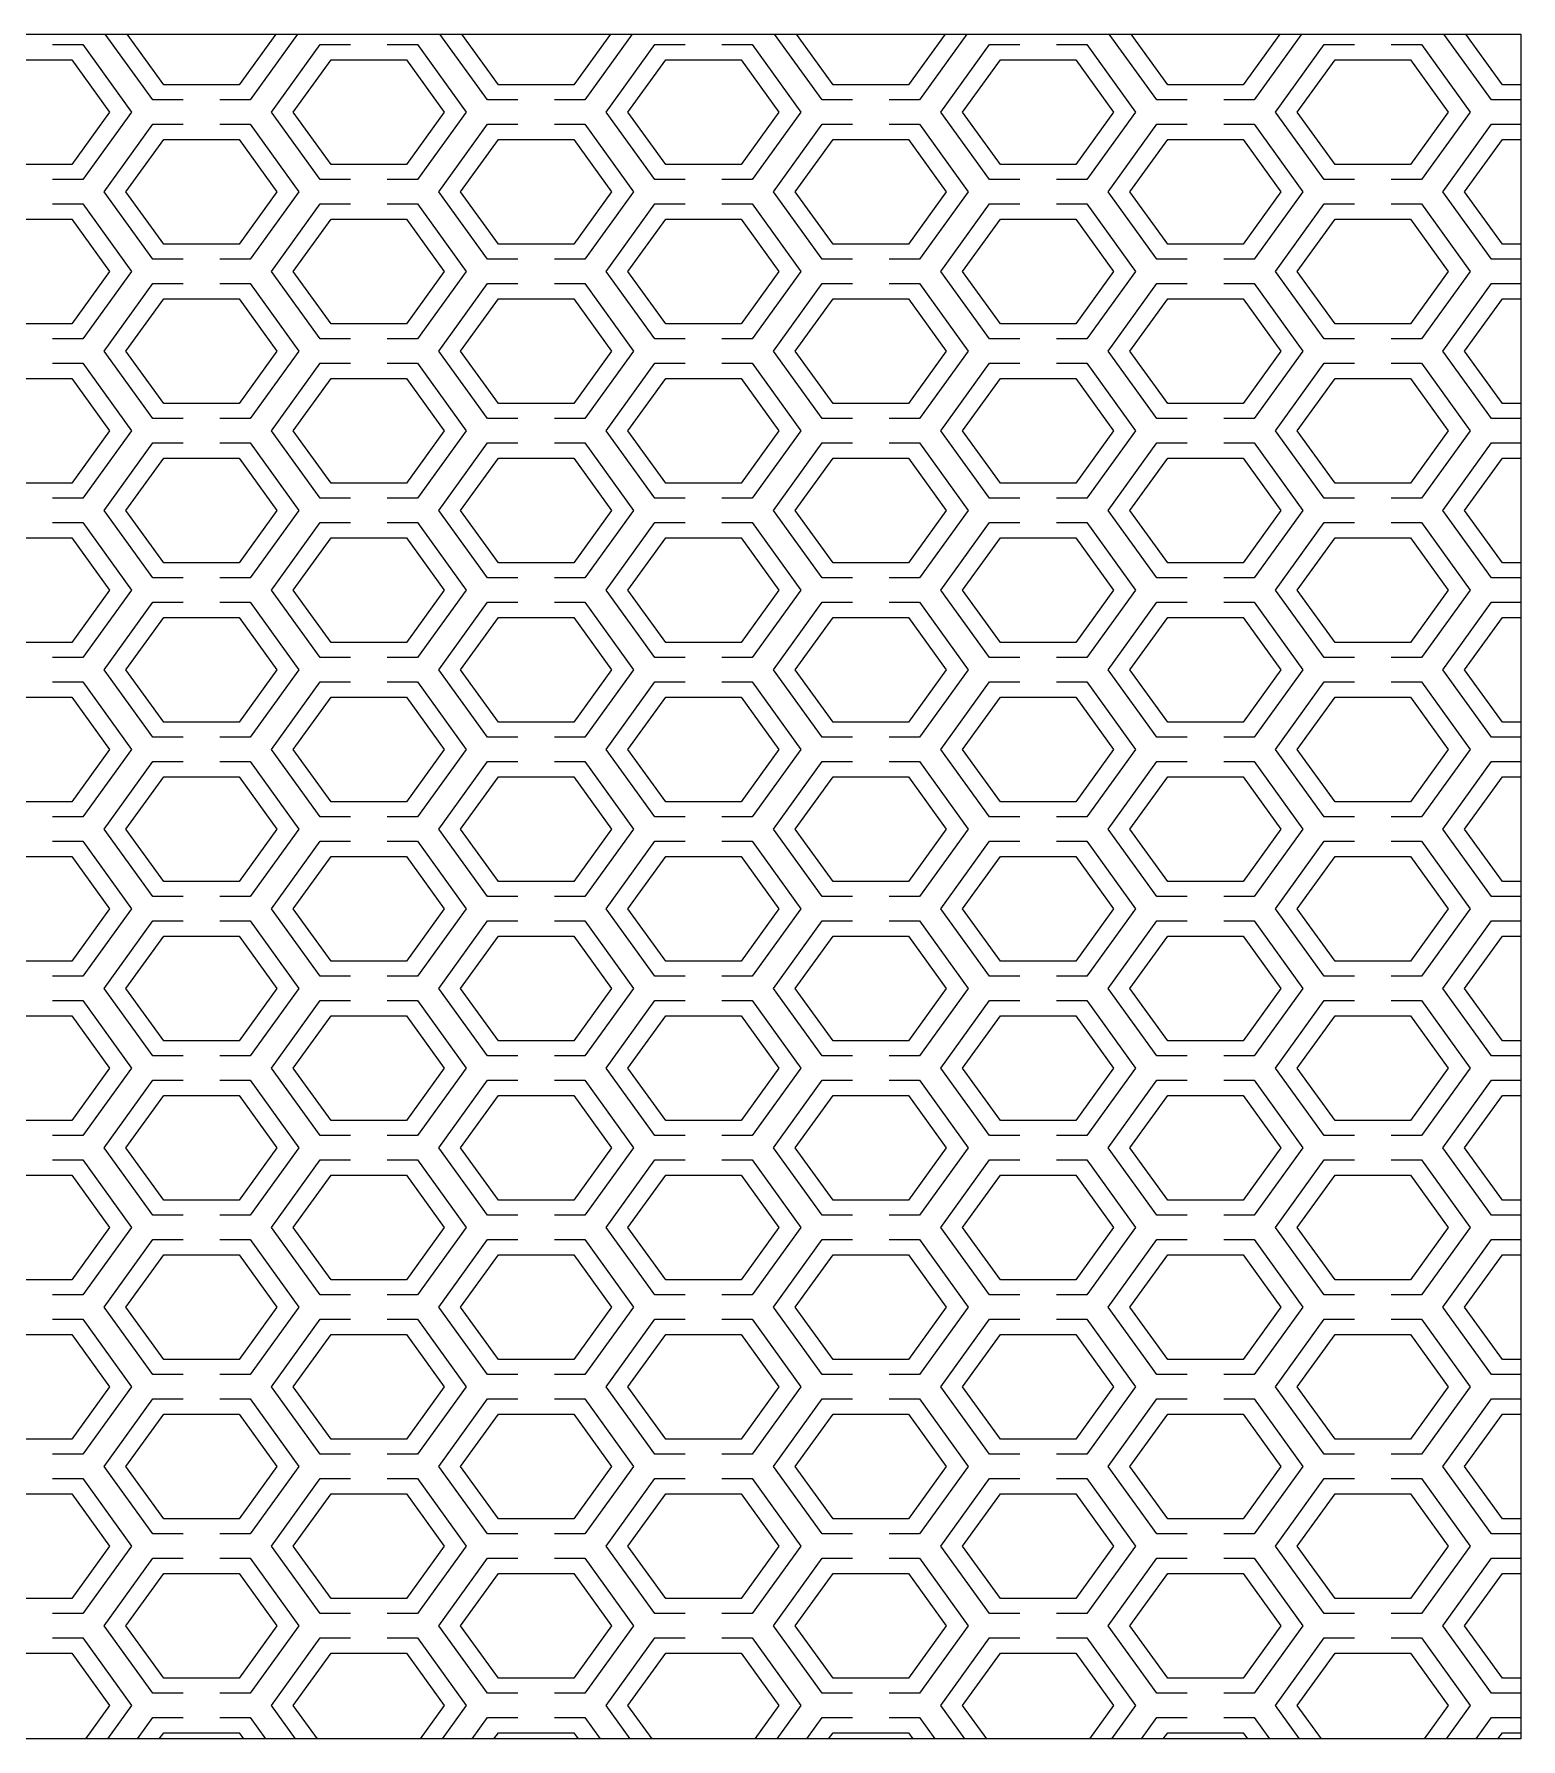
# Model space of a CAD drawing. Header units: millimetres. Extents: x 0 to 120, y 0 to 70.
# Drawn here: x 59 to 120, y 0 to 70 of the extents above; entities that cross this region are included whole.
import ezdxf

# ---------------------------------------------------------------- set-up
doc = ezdxf.new("R2010")
doc.units = ezdxf.units.MM
doc.layers.add('CUT', color=1, linetype='CONTINUOUS')

msp = doc.modelspace()

# ---------------------------------------------------------------- linework, layer by layer
at = {"layer": 'CUT'}
for p, q in [((62.06, 1.3744), (61.0681, 0)), ((75.8, 1.3744), (74.8081, 0)), ((89.54, 1.3744), (88.5481, 0)), ((103.28, 1.3744), (102.2881, 0)), ((117.02, 1.3744), (116.0281, 0))]:
    msp.add_line(p, q, dxfattribs=at)
for points in [[(0, 70), (120, 70), (120, 0), (0, 0), (0, 70)], [(65.08, 67.3), (63.83, 67.3), (61.8814, 70)], [(68.8786, 70), (67.38, 67.9235), (64.28, 67.9235), (62.7814, 70)], [(69.7786, 70), (67.83, 67.3), (66.58, 67.3)], [(78.82, 67.3), (77.57, 67.3), (75.6214, 70)], [(82.6186, 70), (81.12, 67.9235), (78.02, 67.9235), (76.5214, 70)], [(83.5186, 70), (81.57, 67.3), (80.32, 67.3)], [(92.56, 67.3), (91.31, 67.3), (89.3614, 70)], [(96.3586, 70), (94.86, 67.9235), (91.76, 67.9235), (90.2614, 70)], [(97.2586, 70), (95.31, 67.3), (94.06, 67.3)], [(106.3, 67.3), (105.05, 67.3), (103.1014, 70)], [(110.0986, 70), (108.6, 67.9235), (105.5, 67.9235), (104.0014, 70)], [(110.9986, 70), (109.05, 67.3), (107.8, 67.3)], [(120, 67.3), (118.79, 67.3), (116.8414, 70)], [(120, 67.9235), (119.24, 67.9235), (117.7414, 70)], [(59.71, 69.5713), (60.96, 69.5713), (62.96, 66.8), (60.96, 64.0287), (59.71, 64.0287)], [(71.95, 64.0287), (70.7, 64.0287), (68.7, 66.8), (70.7, 69.5713), (71.95, 69.5713)], [(73.45, 69.5713), (74.7, 69.5713), (76.7, 66.8), (74.7, 64.0287), (73.45, 64.0287)], [(85.69, 64.0287), (84.44, 64.0287), (82.44, 66.8), (84.44, 69.5713), (85.69, 69.5713)], [(87.19, 69.5713), (88.44, 69.5713), (90.44, 66.8), (88.44, 64.0287), (87.19, 64.0287)], [(99.43, 64.0287), (98.18, 64.0287), (96.18, 66.8), (98.18, 69.5713), (99.43, 69.5713)], [(100.93, 69.5713), (102.18, 69.5713), (104.18, 66.8), (102.18, 64.0287), (100.93, 64.0287)], [(113.17, 64.0287), (111.92, 64.0287), (109.92, 66.8), (111.92, 69.5713), (113.17, 69.5713)], [(114.67, 69.5713), (115.92, 69.5713), (117.92, 66.8), (115.92, 64.0287), (114.67, 64.0287)], [(62.06, 66.8), (60.51, 64.6523), (57.41, 64.6523), (55.86, 66.8), (57.41, 68.9477), (60.51, 68.9477), (62.06, 66.8)], [(75.8, 66.8), (74.25, 64.6523), (71.15, 64.6523), (69.6, 66.8), (71.15, 68.9477), (74.25, 68.9477), (75.8, 66.8)], [(89.54, 66.8), (87.99, 64.6523), (84.89, 64.6523), (83.34, 66.8), (84.89, 68.9477), (87.99, 68.9477), (89.54, 66.8)], [(103.28, 66.8), (101.73, 64.6523), (98.63, 64.6523), (97.08, 66.8), (98.63, 68.9477), (101.73, 68.9477), (103.28, 66.8)], [(117.02, 66.8), (115.47, 64.6523), (112.37, 64.6523), (110.82, 66.8), (112.37, 68.9477), (115.47, 68.9477), (117.02, 66.8)], [(65.08, 60.7574), (63.83, 60.7574), (61.83, 63.5287), (63.83, 66.3), (65.08, 66.3)], [(66.58, 66.3), (67.83, 66.3), (69.83, 63.5287), (67.83, 60.7574), (66.58, 60.7574)], [(78.82, 60.7574), (77.57, 60.7574), (75.57, 63.5287), (77.57, 66.3), (78.82, 66.3)], [(80.32, 66.3), (81.57, 66.3), (83.57, 63.5287), (81.57, 60.7574), (80.32, 60.7574)], [(92.56, 60.7574), (91.31, 60.7574), (89.31, 63.5287), (91.31, 66.3), (92.56, 66.3)], [(94.06, 66.3), (95.31, 66.3), (97.31, 63.5287), (95.31, 60.7574), (94.06, 60.7574)], [(106.3, 60.7574), (105.05, 60.7574), (103.05, 63.5287), (105.05, 66.3), (106.3, 66.3)], [(107.8, 66.3), (109.05, 66.3), (111.05, 63.5287), (109.05, 60.7574), (107.8, 60.7574)], [(120, 60.7574), (118.79, 60.7574), (116.79, 63.5287), (118.79, 66.3), (120, 66.3)], [(68.93, 63.5287), (67.38, 61.381), (64.28, 61.381), (62.73, 63.5287), (64.28, 65.6765), (67.38, 65.6765), (68.93, 63.5287)], [(82.67, 63.5287), (81.12, 61.381), (78.02, 61.381), (76.47, 63.5287), (78.02, 65.6765), (81.12, 65.6765), (82.67, 63.5287)], [(96.41, 63.5287), (94.86, 61.381), (91.76, 61.381), (90.21, 63.5287), (91.76, 65.6765), (94.86, 65.6765), (96.41, 63.5287)], [(110.15, 63.5287), (108.6, 61.381), (105.5, 61.381), (103.95, 63.5287), (105.5, 65.6765), (108.6, 65.6765), (110.15, 63.5287)], [(120, 61.381), (119.24, 61.381), (117.69, 63.5287), (119.24, 65.6765), (120, 65.6765)], [(59.71, 63.0287), (60.96, 63.0287), (62.96, 60.2574), (60.96, 57.4862), (59.71, 57.4862)], [(71.95, 57.4862), (70.7, 57.4862), (68.7, 60.2574), (70.7, 63.0287), (71.95, 63.0287)], [(73.45, 63.0287), (74.7, 63.0287), (76.7, 60.2574), (74.7, 57.4862), (73.45, 57.4862)], [(85.69, 57.4862), (84.44, 57.4862), (82.44, 60.2574), (84.44, 63.0287), (85.69, 63.0287)], [(87.19, 63.0287), (88.44, 63.0287), (90.44, 60.2574), (88.44, 57.4862), (87.19, 57.4862)], [(99.43, 57.4862), (98.18, 57.4862), (96.18, 60.2574), (98.18, 63.0287), (99.43, 63.0287)], [(100.93, 63.0287), (102.18, 63.0287), (104.18, 60.2574), (102.18, 57.4862), (100.93, 57.4862)], [(113.17, 57.4862), (111.92, 57.4862), (109.92, 60.2574), (111.92, 63.0287), (113.17, 63.0287)], [(114.67, 63.0287), (115.92, 63.0287), (117.92, 60.2574), (115.92, 57.4862), (114.67, 57.4862)], [(62.06, 60.2574), (60.51, 58.1097), (57.41, 58.1097), (55.86, 60.2574), (57.41, 62.4052), (60.51, 62.4052), (62.06, 60.2574)], [(75.8, 60.2574), (74.25, 58.1097), (71.15, 58.1097), (69.6, 60.2574), (71.15, 62.4052), (74.25, 62.4052), (75.8, 60.2574)], [(89.54, 60.2574), (87.99, 58.1097), (84.89, 58.1097), (83.34, 60.2574), (84.89, 62.4052), (87.99, 62.4052), (89.54, 60.2574)], [(103.28, 60.2574), (101.73, 58.1097), (98.63, 58.1097), (97.08, 60.2574), (98.63, 62.4052), (101.73, 62.4052), (103.28, 60.2574)], [(117.02, 60.2574), (115.47, 58.1097), (112.37, 58.1097), (110.82, 60.2574), (112.37, 62.4052), (115.47, 62.4052), (117.02, 60.2574)], [(65.08, 54.2149), (63.83, 54.2149), (61.83, 56.9862), (63.83, 59.7574), (65.08, 59.7574)], [(66.58, 59.7574), (67.83, 59.7574), (69.83, 56.9862), (67.83, 54.2149), (66.58, 54.2149)], [(78.82, 54.2149), (77.57, 54.2149), (75.57, 56.9862), (77.57, 59.7574), (78.82, 59.7574)], [(80.32, 59.7574), (81.57, 59.7574), (83.57, 56.9862), (81.57, 54.2149), (80.32, 54.2149)], [(92.56, 54.2149), (91.31, 54.2149), (89.31, 56.9862), (91.31, 59.7574), (92.56, 59.7574)], [(94.06, 59.7574), (95.31, 59.7574), (97.31, 56.9862), (95.31, 54.2149), (94.06, 54.2149)], [(106.3, 54.2149), (105.05, 54.2149), (103.05, 56.9862), (105.05, 59.7574), (106.3, 59.7574)], [(107.8, 59.7574), (109.05, 59.7574), (111.05, 56.9862), (109.05, 54.2149), (107.8, 54.2149)], [(120, 54.2149), (118.79, 54.2149), (116.79, 56.9862), (118.79, 59.7574), (120, 59.7574)], [(68.93, 56.9862), (67.38, 54.8384), (64.28, 54.8384), (62.73, 56.9862), (64.28, 59.1339), (67.38, 59.1339), (68.93, 56.9862)], [(82.67, 56.9862), (81.12, 54.8384), (78.02, 54.8384), (76.47, 56.9862), (78.02, 59.1339), (81.12, 59.1339), (82.67, 56.9862)], [(96.41, 56.9862), (94.86, 54.8384), (91.76, 54.8384), (90.21, 56.9862), (91.76, 59.1339), (94.86, 59.1339), (96.41, 56.9862)], [(110.15, 56.9862), (108.6, 54.8384), (105.5, 54.8384), (103.95, 56.9862), (105.5, 59.1339), (108.6, 59.1339), (110.15, 56.9862)], [(120, 54.8384), (119.24, 54.8384), (117.69, 56.9862), (119.24, 59.1339), (120, 59.1339)], [(59.71, 56.4862), (60.96, 56.4862), (62.96, 53.7149), (60.96, 50.9436), (59.71, 50.9436)], [(71.95, 50.9436), (70.7, 50.9436), (68.7, 53.7149), (70.7, 56.4862), (71.95, 56.4862)], [(73.45, 56.4862), (74.7, 56.4862), (76.7, 53.7149), (74.7, 50.9436), (73.45, 50.9436)], [(85.69, 50.9436), (84.44, 50.9436), (82.44, 53.7149), (84.44, 56.4862), (85.69, 56.4862)], [(87.19, 56.4862), (88.44, 56.4862), (90.44, 53.7149), (88.44, 50.9436), (87.19, 50.9436)], [(99.43, 50.9436), (98.18, 50.9436), (96.18, 53.7149), (98.18, 56.4862), (99.43, 56.4862)], [(100.93, 56.4862), (102.18, 56.4862), (104.18, 53.7149), (102.18, 50.9436), (100.93, 50.9436)], [(113.17, 50.9436), (111.92, 50.9436), (109.92, 53.7149), (111.92, 56.4862), (113.17, 56.4862)], [(114.67, 56.4862), (115.92, 56.4862), (117.92, 53.7149), (115.92, 50.9436), (114.67, 50.9436)], [(62.06, 53.7149), (60.51, 51.5671), (57.41, 51.5671), (55.86, 53.7149), (57.41, 55.8626), (60.51, 55.8626), (62.06, 53.7149)], [(75.8, 53.7149), (74.25, 51.5671), (71.15, 51.5671), (69.6, 53.7149), (71.15, 55.8626), (74.25, 55.8626), (75.8, 53.7149)], [(89.54, 53.7149), (87.99, 51.5671), (84.89, 51.5671), (83.34, 53.7149), (84.89, 55.8626), (87.99, 55.8626), (89.54, 53.7149)], [(103.28, 53.7149), (101.73, 51.5671), (98.63, 51.5671), (97.08, 53.7149), (98.63, 55.8626), (101.73, 55.8626), (103.28, 53.7149)], [(117.02, 53.7149), (115.47, 51.5671), (112.37, 51.5671), (110.82, 53.7149), (112.37, 55.8626), (115.47, 55.8626), (117.02, 53.7149)], [(65.08, 47.6723), (63.83, 47.6723), (61.83, 50.4436), (63.83, 53.2149), (65.08, 53.2149)], [(66.58, 53.2149), (67.83, 53.2149), (69.83, 50.4436), (67.83, 47.6723), (66.58, 47.6723)], [(78.82, 47.6723), (77.57, 47.6723), (75.57, 50.4436), (77.57, 53.2149), (78.82, 53.2149)], [(80.32, 53.2149), (81.57, 53.2149), (83.57, 50.4436), (81.57, 47.6723), (80.32, 47.6723)], [(92.56, 47.6723), (91.31, 47.6723), (89.31, 50.4436), (91.31, 53.2149), (92.56, 53.2149)], [(94.06, 53.2149), (95.31, 53.2149), (97.31, 50.4436), (95.31, 47.6723), (94.06, 47.6723)], [(106.3, 47.6723), (105.05, 47.6723), (103.05, 50.4436), (105.05, 53.2149), (106.3, 53.2149)], [(107.8, 53.2149), (109.05, 53.2149), (111.05, 50.4436), (109.05, 47.6723), (107.8, 47.6723)], [(120, 47.6723), (118.79, 47.6723), (116.79, 50.4436), (118.79, 53.2149), (120, 53.2149)], [(68.93, 50.4436), (67.38, 48.2959), (64.28, 48.2959), (62.73, 50.4436), (64.28, 52.5913), (67.38, 52.5913), (68.93, 50.4436)], [(82.67, 50.4436), (81.12, 48.2959), (78.02, 48.2959), (76.47, 50.4436), (78.02, 52.5913), (81.12, 52.5913), (82.67, 50.4436)], [(96.41, 50.4436), (94.86, 48.2959), (91.76, 48.2959), (90.21, 50.4436), (91.76, 52.5913), (94.86, 52.5913), (96.41, 50.4436)], [(110.15, 50.4436), (108.6, 48.2959), (105.5, 48.2959), (103.95, 50.4436), (105.5, 52.5913), (108.6, 52.5913), (110.15, 50.4436)], [(120, 48.2959), (119.24, 48.2959), (117.69, 50.4436), (119.24, 52.5913), (120, 52.5913)], [(59.71, 49.9436), (60.96, 49.9436), (62.96, 47.1723), (60.96, 44.401), (59.71, 44.401)], [(71.95, 44.401), (70.7, 44.401), (68.7, 47.1723), (70.7, 49.9436), (71.95, 49.9436)], [(73.45, 49.9436), (74.7, 49.9436), (76.7, 47.1723), (74.7, 44.401), (73.45, 44.401)], [(85.69, 44.401), (84.44, 44.401), (82.44, 47.1723), (84.44, 49.9436), (85.69, 49.9436)], [(87.19, 49.9436), (88.44, 49.9436), (90.44, 47.1723), (88.44, 44.401), (87.19, 44.401)], [(99.43, 44.401), (98.18, 44.401), (96.18, 47.1723), (98.18, 49.9436), (99.43, 49.9436)], [(100.93, 49.9436), (102.18, 49.9436), (104.18, 47.1723), (102.18, 44.401), (100.93, 44.401)], [(113.17, 44.401), (111.92, 44.401), (109.92, 47.1723), (111.92, 49.9436), (113.17, 49.9436)], [(114.67, 49.9436), (115.92, 49.9436), (117.92, 47.1723), (115.92, 44.401), (114.67, 44.401)], [(62.06, 47.1723), (60.51, 45.0246), (57.41, 45.0246), (55.86, 47.1723), (57.41, 49.3201), (60.51, 49.3201), (62.06, 47.1723)], [(75.8, 47.1723), (74.25, 45.0246), (71.15, 45.0246), (69.6, 47.1723), (71.15, 49.3201), (74.25, 49.3201), (75.8, 47.1723)], [(89.54, 47.1723), (87.99, 45.0246), (84.89, 45.0246), (83.34, 47.1723), (84.89, 49.3201), (87.99, 49.3201), (89.54, 47.1723)], [(103.28, 47.1723), (101.73, 45.0246), (98.63, 45.0246), (97.08, 47.1723), (98.63, 49.3201), (101.73, 49.3201), (103.28, 47.1723)], [(117.02, 47.1723), (115.47, 45.0246), (112.37, 45.0246), (110.82, 47.1723), (112.37, 49.3201), (115.47, 49.3201), (117.02, 47.1723)], [(65.08, 41.1297), (63.83, 41.1297), (61.83, 43.901), (63.83, 46.6723), (65.08, 46.6723)], [(66.58, 46.6723), (67.83, 46.6723), (69.83, 43.901), (67.83, 41.1297), (66.58, 41.1297)], [(78.82, 41.1297), (77.57, 41.1297), (75.57, 43.901), (77.57, 46.6723), (78.82, 46.6723)], [(80.32, 46.6723), (81.57, 46.6723), (83.57, 43.901), (81.57, 41.1297), (80.32, 41.1297)], [(92.56, 41.1297), (91.31, 41.1297), (89.31, 43.901), (91.31, 46.6723), (92.56, 46.6723)], [(94.06, 46.6723), (95.31, 46.6723), (97.31, 43.901), (95.31, 41.1297), (94.06, 41.1297)], [(106.3, 41.1297), (105.05, 41.1297), (103.05, 43.901), (105.05, 46.6723), (106.3, 46.6723)], [(107.8, 46.6723), (109.05, 46.6723), (111.05, 43.901), (109.05, 41.1297), (107.8, 41.1297)], [(120, 41.1297), (118.79, 41.1297), (116.79, 43.901), (118.79, 46.6723), (120, 46.6723)], [(68.93, 43.901), (67.38, 41.7533), (64.28, 41.7533), (62.73, 43.901), (64.28, 46.0488), (67.38, 46.0488), (68.93, 43.901)], [(82.67, 43.901), (81.12, 41.7533), (78.02, 41.7533), (76.47, 43.901), (78.02, 46.0488), (81.12, 46.0488), (82.67, 43.901)], [(96.41, 43.901), (94.86, 41.7533), (91.76, 41.7533), (90.21, 43.901), (91.76, 46.0488), (94.86, 46.0488), (96.41, 43.901)], [(110.15, 43.901), (108.6, 41.7533), (105.5, 41.7533), (103.95, 43.901), (105.5, 46.0488), (108.6, 46.0488), (110.15, 43.901)], [(120, 41.7533), (119.24, 41.7533), (117.69, 43.901), (119.24, 46.0488), (120, 46.0488)], [(59.71, 43.401), (60.96, 43.401), (62.96, 40.6297), (60.96, 37.8585), (59.71, 37.8585)], [(71.95, 37.8585), (70.7, 37.8585), (68.7, 40.6297), (70.7, 43.401), (71.95, 43.401)], [(73.45, 43.401), (74.7, 43.401), (76.7, 40.6297), (74.7, 37.8585), (73.45, 37.8585)], [(85.69, 37.8585), (84.44, 37.8585), (82.44, 40.6297), (84.44, 43.401), (85.69, 43.401)], [(87.19, 43.401), (88.44, 43.401), (90.44, 40.6297), (88.44, 37.8585), (87.19, 37.8585)], [(99.43, 37.8585), (98.18, 37.8585), (96.18, 40.6297), (98.18, 43.401), (99.43, 43.401)], [(100.93, 43.401), (102.18, 43.401), (104.18, 40.6297), (102.18, 37.8585), (100.93, 37.8585)], [(113.17, 37.8585), (111.92, 37.8585), (109.92, 40.6297), (111.92, 43.401), (113.17, 43.401)], [(114.67, 43.401), (115.92, 43.401), (117.92, 40.6297), (115.92, 37.8585), (114.67, 37.8585)], [(62.06, 40.6297), (60.51, 38.482), (57.41, 38.482), (55.86, 40.6297), (57.41, 42.7775), (60.51, 42.7775), (62.06, 40.6297)], [(75.8, 40.6297), (74.25, 38.482), (71.15, 38.482), (69.6, 40.6297), (71.15, 42.7775), (74.25, 42.7775), (75.8, 40.6297)], [(89.54, 40.6297), (87.99, 38.482), (84.89, 38.482), (83.34, 40.6297), (84.89, 42.7775), (87.99, 42.7775), (89.54, 40.6297)], [(103.28, 40.6297), (101.73, 38.482), (98.63, 38.482), (97.08, 40.6297), (98.63, 42.7775), (101.73, 42.7775), (103.28, 40.6297)], [(117.02, 40.6297), (115.47, 38.482), (112.37, 38.482), (110.82, 40.6297), (112.37, 42.7775), (115.47, 42.7775), (117.02, 40.6297)], [(65.08, 34.5872), (63.83, 34.5872), (61.83, 37.3585), (63.83, 40.1297), (65.08, 40.1297)], [(66.58, 40.1297), (67.83, 40.1297), (69.83, 37.3585), (67.83, 34.5872), (66.58, 34.5872)], [(78.82, 34.5872), (77.57, 34.5872), (75.57, 37.3585), (77.57, 40.1297), (78.82, 40.1297)], [(80.32, 40.1297), (81.57, 40.1297), (83.57, 37.3585), (81.57, 34.5872), (80.32, 34.5872)], [(92.56, 34.5872), (91.31, 34.5872), (89.31, 37.3585), (91.31, 40.1297), (92.56, 40.1297)], [(94.06, 40.1297), (95.31, 40.1297), (97.31, 37.3585), (95.31, 34.5872), (94.06, 34.5872)], [(106.3, 34.5872), (105.05, 34.5872), (103.05, 37.3585), (105.05, 40.1297), (106.3, 40.1297)], [(107.8, 40.1297), (109.05, 40.1297), (111.05, 37.3585), (109.05, 34.5872), (107.8, 34.5872)], [(120, 34.5872), (118.79, 34.5872), (116.79, 37.3585), (118.79, 40.1297), (120, 40.1297)], [(68.93, 37.3585), (67.38, 35.2107), (64.28, 35.2107), (62.73, 37.3585), (64.28, 39.5062), (67.38, 39.5062), (68.93, 37.3585)], [(82.67, 37.3585), (81.12, 35.2107), (78.02, 35.2107), (76.47, 37.3585), (78.02, 39.5062), (81.12, 39.5062), (82.67, 37.3585)], [(96.41, 37.3585), (94.86, 35.2107), (91.76, 35.2107), (90.21, 37.3585), (91.76, 39.5062), (94.86, 39.5062), (96.41, 37.3585)], [(110.15, 37.3585), (108.6, 35.2107), (105.5, 35.2107), (103.95, 37.3585), (105.5, 39.5062), (108.6, 39.5062), (110.15, 37.3585)], [(120, 35.2107), (119.24, 35.2107), (117.69, 37.3585), (119.24, 39.5062), (120, 39.5062)], [(59.71, 36.8585), (60.96, 36.8585), (62.96, 34.0872), (60.96, 31.3159), (59.71, 31.3159)], [(71.95, 31.3159), (70.7, 31.3159), (68.7, 34.0872), (70.7, 36.8585), (71.95, 36.8585)], [(73.45, 36.8585), (74.7, 36.8585), (76.7, 34.0872), (74.7, 31.3159), (73.45, 31.3159)], [(85.69, 31.3159), (84.44, 31.3159), (82.44, 34.0872), (84.44, 36.8585), (85.69, 36.8585)], [(87.19, 36.8585), (88.44, 36.8585), (90.44, 34.0872), (88.44, 31.3159), (87.19, 31.3159)], [(99.43, 31.3159), (98.18, 31.3159), (96.18, 34.0872), (98.18, 36.8585), (99.43, 36.8585)], [(100.93, 36.8585), (102.18, 36.8585), (104.18, 34.0872), (102.18, 31.3159), (100.93, 31.3159)], [(113.17, 31.3159), (111.92, 31.3159), (109.92, 34.0872), (111.92, 36.8585), (113.17, 36.8585)], [(114.67, 36.8585), (115.92, 36.8585), (117.92, 34.0872), (115.92, 31.3159), (114.67, 31.3159)], [(62.06, 34.0872), (60.51, 31.9394), (57.41, 31.9394), (55.86, 34.0872), (57.41, 36.2349), (60.51, 36.2349), (62.06, 34.0872)], [(75.8, 34.0872), (74.25, 31.9394), (71.15, 31.9394), (69.6, 34.0872), (71.15, 36.2349), (74.25, 36.2349), (75.8, 34.0872)], [(89.54, 34.0872), (87.99, 31.9394), (84.89, 31.9394), (83.34, 34.0872), (84.89, 36.2349), (87.99, 36.2349), (89.54, 34.0872)], [(103.28, 34.0872), (101.73, 31.9394), (98.63, 31.9394), (97.08, 34.0872), (98.63, 36.2349), (101.73, 36.2349), (103.28, 34.0872)], [(117.02, 34.0872), (115.47, 31.9394), (112.37, 31.9394), (110.82, 34.0872), (112.37, 36.2349), (115.47, 36.2349), (117.02, 34.0872)], [(65.08, 28.0446), (63.83, 28.0446), (61.83, 30.8159), (63.83, 33.5872), (65.08, 33.5872)], [(68.93, 30.8159), (67.38, 28.6682), (64.28, 28.6682), (62.73, 30.8159), (64.28, 32.9636), (67.38, 32.9636), (68.93, 30.8159)], [(66.58, 33.5872), (67.83, 33.5872), (69.83, 30.8159), (67.83, 28.0446), (66.58, 28.0446)], [(78.82, 28.0446), (77.57, 28.0446), (75.57, 30.8159), (77.57, 33.5872), (78.82, 33.5872)], [(82.67, 30.8159), (81.12, 28.6682), (78.02, 28.6682), (76.47, 30.8159), (78.02, 32.9636), (81.12, 32.9636), (82.67, 30.8159)], [(80.32, 33.5872), (81.57, 33.5872), (83.57, 30.8159), (81.57, 28.0446), (80.32, 28.0446)], [(92.56, 28.0446), (91.31, 28.0446), (89.31, 30.8159), (91.31, 33.5872), (92.56, 33.5872)], [(96.41, 30.8159), (94.86, 28.6682), (91.76, 28.6682), (90.21, 30.8159), (91.76, 32.9636), (94.86, 32.9636), (96.41, 30.8159)], [(94.06, 33.5872), (95.31, 33.5872), (97.31, 30.8159), (95.31, 28.0446), (94.06, 28.0446)], [(106.3, 28.0446), (105.05, 28.0446), (103.05, 30.8159), (105.05, 33.5872), (106.3, 33.5872)], [(110.15, 30.8159), (108.6, 28.6682), (105.5, 28.6682), (103.95, 30.8159), (105.5, 32.9636), (108.6, 32.9636), (110.15, 30.8159)], [(107.8, 33.5872), (109.05, 33.5872), (111.05, 30.8159), (109.05, 28.0446), (107.8, 28.0446)], [(120, 28.0446), (118.79, 28.0446), (116.79, 30.8159), (118.79, 33.5872), (120, 33.5872)], [(120, 28.6682), (119.24, 28.6682), (117.69, 30.8159), (119.24, 32.9636), (120, 32.9636)], [(59.71, 30.3159), (60.96, 30.3159), (62.96, 27.5446), (60.96, 24.7733), (59.71, 24.7733)], [(71.95, 24.7733), (70.7, 24.7733), (68.7, 27.5446), (70.7, 30.3159), (71.95, 30.3159)], [(73.45, 30.3159), (74.7, 30.3159), (76.7, 27.5446), (74.7, 24.7733), (73.45, 24.7733)], [(85.69, 24.7733), (84.44, 24.7733), (82.44, 27.5446), (84.44, 30.3159), (85.69, 30.3159)], [(87.19, 30.3159), (88.44, 30.3159), (90.44, 27.5446), (88.44, 24.7733), (87.19, 24.7733)], [(99.43, 24.7733), (98.18, 24.7733), (96.18, 27.5446), (98.18, 30.3159), (99.43, 30.3159)], [(100.93, 30.3159), (102.18, 30.3159), (104.18, 27.5446), (102.18, 24.7733), (100.93, 24.7733)], [(113.17, 24.7733), (111.92, 24.7733), (109.92, 27.5446), (111.92, 30.3159), (113.17, 30.3159)], [(114.67, 30.3159), (115.92, 30.3159), (117.92, 27.5446), (115.92, 24.7733), (114.67, 24.7733)], [(62.06, 27.5446), (60.51, 25.3969), (57.41, 25.3969), (55.86, 27.5446), (57.41, 29.6924), (60.51, 29.6924), (62.06, 27.5446)], [(75.8, 27.5446), (74.25, 25.3969), (71.15, 25.3969), (69.6, 27.5446), (71.15, 29.6924), (74.25, 29.6924), (75.8, 27.5446)], [(89.54, 27.5446), (87.99, 25.3969), (84.89, 25.3969), (83.34, 27.5446), (84.89, 29.6924), (87.99, 29.6924), (89.54, 27.5446)], [(103.28, 27.5446), (101.73, 25.3969), (98.63, 25.3969), (97.08, 27.5446), (98.63, 29.6924), (101.73, 29.6924), (103.28, 27.5446)], [(117.02, 27.5446), (115.47, 25.3969), (112.37, 25.3969), (110.82, 27.5446), (112.37, 29.6924), (115.47, 29.6924), (117.02, 27.5446)], [(65.08, 21.5021), (63.83, 21.5021), (61.83, 24.2733), (63.83, 27.0446), (65.08, 27.0446)], [(66.58, 27.0446), (67.83, 27.0446), (69.83, 24.2733), (67.83, 21.5021), (66.58, 21.5021)], [(78.82, 21.5021), (77.57, 21.5021), (75.57, 24.2733), (77.57, 27.0446), (78.82, 27.0446)], [(80.32, 27.0446), (81.57, 27.0446), (83.57, 24.2733), (81.57, 21.5021), (80.32, 21.5021)], [(92.56, 21.5021), (91.31, 21.5021), (89.31, 24.2733), (91.31, 27.0446), (92.56, 27.0446)], [(94.06, 27.0446), (95.31, 27.0446), (97.31, 24.2733), (95.31, 21.5021), (94.06, 21.5021)], [(106.3, 21.5021), (105.05, 21.5021), (103.05, 24.2733), (105.05, 27.0446), (106.3, 27.0446)], [(107.8, 27.0446), (109.05, 27.0446), (111.05, 24.2733), (109.05, 21.5021), (107.8, 21.5021)], [(120, 21.5021), (118.79, 21.5021), (116.79, 24.2733), (118.79, 27.0446), (120, 27.0446)], [(68.93, 24.2733), (67.38, 22.1256), (64.28, 22.1256), (62.73, 24.2733), (64.28, 26.4211), (67.38, 26.4211), (68.93, 24.2733)], [(82.67, 24.2733), (81.12, 22.1256), (78.02, 22.1256), (76.47, 24.2733), (78.02, 26.4211), (81.12, 26.4211), (82.67, 24.2733)], [(96.41, 24.2733), (94.86, 22.1256), (91.76, 22.1256), (90.21, 24.2733), (91.76, 26.4211), (94.86, 26.4211), (96.41, 24.2733)], [(110.15, 24.2733), (108.6, 22.1256), (105.5, 22.1256), (103.95, 24.2733), (105.5, 26.4211), (108.6, 26.4211), (110.15, 24.2733)], [(120, 22.1256), (119.24, 22.1256), (117.69, 24.2733), (119.24, 26.4211), (120, 26.4211)], [(62.06, 21.0021), (60.51, 18.8543), (57.41, 18.8543), (55.86, 21.0021), (57.41, 23.1498), (60.51, 23.1498), (62.06, 21.0021)], [(59.71, 23.7733), (60.96, 23.7733), (62.96, 21.0021), (60.96, 18.2308), (59.71, 18.2308)], [(71.95, 18.2308), (70.7, 18.2308), (68.7, 21.0021), (70.7, 23.7733), (71.95, 23.7733)], [(75.8, 21.0021), (74.25, 18.8543), (71.15, 18.8543), (69.6, 21.0021), (71.15, 23.1498), (74.25, 23.1498), (75.8, 21.0021)], [(73.45, 23.7733), (74.7, 23.7733), (76.7, 21.0021), (74.7, 18.2308), (73.45, 18.2308)], [(85.69, 18.2308), (84.44, 18.2308), (82.44, 21.0021), (84.44, 23.7733), (85.69, 23.7733)], [(89.54, 21.0021), (87.99, 18.8543), (84.89, 18.8543), (83.34, 21.0021), (84.89, 23.1498), (87.99, 23.1498), (89.54, 21.0021)], [(87.19, 23.7733), (88.44, 23.7733), (90.44, 21.0021), (88.44, 18.2308), (87.19, 18.2308)], [(99.43, 18.2308), (98.18, 18.2308), (96.18, 21.0021), (98.18, 23.7733), (99.43, 23.7733)], [(103.28, 21.0021), (101.73, 18.8543), (98.63, 18.8543), (97.08, 21.0021), (98.63, 23.1498), (101.73, 23.1498), (103.28, 21.0021)], [(100.93, 23.7733), (102.18, 23.7733), (104.18, 21.0021), (102.18, 18.2308), (100.93, 18.2308)], [(113.17, 18.2308), (111.92, 18.2308), (109.92, 21.0021), (111.92, 23.7733), (113.17, 23.7733)], [(117.02, 21.0021), (115.47, 18.8543), (112.37, 18.8543), (110.82, 21.0021), (112.37, 23.1498), (115.47, 23.1498), (117.02, 21.0021)], [(114.67, 23.7733), (115.92, 23.7733), (117.92, 21.0021), (115.92, 18.2308), (114.67, 18.2308)], [(65.08, 14.9595), (63.83, 14.9595), (61.83, 17.7308), (63.83, 20.5021), (65.08, 20.5021)], [(66.58, 20.5021), (67.83, 20.5021), (69.83, 17.7308), (67.83, 14.9595), (66.58, 14.9595)], [(78.82, 14.9595), (77.57, 14.9595), (75.57, 17.7308), (77.57, 20.5021), (78.82, 20.5021)], [(80.32, 20.5021), (81.57, 20.5021), (83.57, 17.7308), (81.57, 14.9595), (80.32, 14.9595)], [(92.56, 14.9595), (91.31, 14.9595), (89.31, 17.7308), (91.31, 20.5021), (92.56, 20.5021)], [(94.06, 20.5021), (95.31, 20.5021), (97.31, 17.7308), (95.31, 14.9595), (94.06, 14.9595)], [(106.3, 14.9595), (105.05, 14.9595), (103.05, 17.7308), (105.05, 20.5021), (106.3, 20.5021)], [(107.8, 20.5021), (109.05, 20.5021), (111.05, 17.7308), (109.05, 14.9595), (107.8, 14.9595)], [(120, 14.9595), (118.79, 14.9595), (116.79, 17.7308), (118.79, 20.5021), (120, 20.5021)], [(68.93, 17.7308), (67.38, 15.583), (64.28, 15.583), (62.73, 17.7308), (64.28, 19.8785), (67.38, 19.8785), (68.93, 17.7308)], [(82.67, 17.7308), (81.12, 15.583), (78.02, 15.583), (76.47, 17.7308), (78.02, 19.8785), (81.12, 19.8785), (82.67, 17.7308)], [(96.41, 17.7308), (94.86, 15.583), (91.76, 15.583), (90.21, 17.7308), (91.76, 19.8785), (94.86, 19.8785), (96.41, 17.7308)], [(110.15, 17.7308), (108.6, 15.583), (105.5, 15.583), (103.95, 17.7308), (105.5, 19.8785), (108.6, 19.8785), (110.15, 17.7308)], [(120, 15.583), (119.24, 15.583), (117.69, 17.7308), (119.24, 19.8785), (120, 19.8785)], [(59.71, 17.2308), (60.96, 17.2308), (62.96, 14.4595), (60.96, 11.6882), (59.71, 11.6882)], [(71.95, 11.6882), (70.7, 11.6882), (68.7, 14.4595), (70.7, 17.2308), (71.95, 17.2308)], [(73.45, 17.2308), (74.7, 17.2308), (76.7, 14.4595), (74.7, 11.6882), (73.45, 11.6882)], [(85.69, 11.6882), (84.44, 11.6882), (82.44, 14.4595), (84.44, 17.2308), (85.69, 17.2308)], [(87.19, 17.2308), (88.44, 17.2308), (90.44, 14.4595), (88.44, 11.6882), (87.19, 11.6882)], [(99.43, 11.6882), (98.18, 11.6882), (96.18, 14.4595), (98.18, 17.2308), (99.43, 17.2308)], [(100.93, 17.2308), (102.18, 17.2308), (104.18, 14.4595), (102.18, 11.6882), (100.93, 11.6882)], [(113.17, 11.6882), (111.92, 11.6882), (109.92, 14.4595), (111.92, 17.2308), (113.17, 17.2308)], [(114.67, 17.2308), (115.92, 17.2308), (117.92, 14.4595), (115.92, 11.6882), (114.67, 11.6882)], [(62.06, 14.4595), (60.51, 12.3118), (57.41, 12.3118), (55.86, 14.4595), (57.41, 16.6072), (60.51, 16.6072), (62.06, 14.4595)], [(75.8, 14.4595), (74.25, 12.3118), (71.15, 12.3118), (69.6, 14.4595), (71.15, 16.6072), (74.25, 16.6072), (75.8, 14.4595)], [(89.54, 14.4595), (87.99, 12.3118), (84.89, 12.3118), (83.34, 14.4595), (84.89, 16.6072), (87.99, 16.6072), (89.54, 14.4595)], [(103.28, 14.4595), (101.73, 12.3118), (98.63, 12.3118), (97.08, 14.4595), (98.63, 16.6072), (101.73, 16.6072), (103.28, 14.4595)], [(117.02, 14.4595), (115.47, 12.3118), (112.37, 12.3118), (110.82, 14.4595), (112.37, 16.6072), (115.47, 16.6072), (117.02, 14.4595)], [(65.08, 8.4169), (63.83, 8.4169), (61.83, 11.1882), (63.83, 13.9595), (65.08, 13.9595)], [(68.93, 11.1882), (67.38, 9.0405), (64.28, 9.0405), (62.73, 11.1882), (64.28, 13.336), (67.38, 13.336), (68.93, 11.1882)], [(66.58, 13.9595), (67.83, 13.9595), (69.83, 11.1882), (67.83, 8.4169), (66.58, 8.4169)], [(78.82, 8.4169), (77.57, 8.4169), (75.57, 11.1882), (77.57, 13.9595), (78.82, 13.9595)], [(82.67, 11.1882), (81.12, 9.0405), (78.02, 9.0405), (76.47, 11.1882), (78.02, 13.336), (81.12, 13.336), (82.67, 11.1882)], [(80.32, 13.9595), (81.57, 13.9595), (83.57, 11.1882), (81.57, 8.4169), (80.32, 8.4169)], [(92.56, 8.4169), (91.31, 8.4169), (89.31, 11.1882), (91.31, 13.9595), (92.56, 13.9595)], [(96.41, 11.1882), (94.86, 9.0405), (91.76, 9.0405), (90.21, 11.1882), (91.76, 13.336), (94.86, 13.336), (96.41, 11.1882)], [(94.06, 13.9595), (95.31, 13.9595), (97.31, 11.1882), (95.31, 8.4169), (94.06, 8.4169)], [(106.3, 8.4169), (105.05, 8.4169), (103.05, 11.1882), (105.05, 13.9595), (106.3, 13.9595)], [(110.15, 11.1882), (108.6, 9.0405), (105.5, 9.0405), (103.95, 11.1882), (105.5, 13.336), (108.6, 13.336), (110.15, 11.1882)], [(107.8, 13.9595), (109.05, 13.9595), (111.05, 11.1882), (109.05, 8.4169), (107.8, 8.4169)], [(120, 8.4169), (118.79, 8.4169), (116.79, 11.1882), (118.79, 13.9595), (120, 13.9595)], [(120, 9.0405), (119.24, 9.0405), (117.69, 11.1882), (119.24, 13.336), (120, 13.336)], [(59.71, 10.6882), (60.96, 10.6882), (62.96, 7.9169), (60.96, 5.1457), (59.71, 5.1457)], [(71.95, 5.1457), (70.7, 5.1457), (68.7, 7.9169), (70.7, 10.6882), (71.95, 10.6882)], [(73.45, 10.6882), (74.7, 10.6882), (76.7, 7.9169), (74.7, 5.1457), (73.45, 5.1457)], [(85.69, 5.1457), (84.44, 5.1457), (82.44, 7.9169), (84.44, 10.6882), (85.69, 10.6882)], [(87.19, 10.6882), (88.44, 10.6882), (90.44, 7.9169), (88.44, 5.1457), (87.19, 5.1457)], [(99.43, 5.1457), (98.18, 5.1457), (96.18, 7.9169), (98.18, 10.6882), (99.43, 10.6882)], [(100.93, 10.6882), (102.18, 10.6882), (104.18, 7.9169), (102.18, 5.1457), (100.93, 5.1457)], [(113.17, 5.1457), (111.92, 5.1457), (109.92, 7.9169), (111.92, 10.6882), (113.17, 10.6882)], [(114.67, 10.6882), (115.92, 10.6882), (117.92, 7.9169), (115.92, 5.1457), (114.67, 5.1457)], [(62.06, 7.9169), (60.51, 5.7692), (57.41, 5.7692), (55.86, 7.9169), (57.41, 10.0647), (60.51, 10.0647), (62.06, 7.9169)], [(75.8, 7.9169), (74.25, 5.7692), (71.15, 5.7692), (69.6, 7.9169), (71.15, 10.0647), (74.25, 10.0647), (75.8, 7.9169)], [(89.54, 7.9169), (87.99, 5.7692), (84.89, 5.7692), (83.34, 7.9169), (84.89, 10.0647), (87.99, 10.0647), (89.54, 7.9169)], [(103.28, 7.9169), (101.73, 5.7692), (98.63, 5.7692), (97.08, 7.9169), (98.63, 10.0647), (101.73, 10.0647), (103.28, 7.9169)], [(117.02, 7.9169), (115.47, 5.7692), (112.37, 5.7692), (110.82, 7.9169), (112.37, 10.0647), (115.47, 10.0647), (117.02, 7.9169)], [(65.08, 1.8744), (63.83, 1.8744), (61.83, 4.6457), (63.83, 7.4169), (65.08, 7.4169)], [(66.58, 7.4169), (67.83, 7.4169), (69.83, 4.6457), (67.83, 1.8744), (66.58, 1.8744)], [(78.82, 1.8744), (77.57, 1.8744), (75.57, 4.6457), (77.57, 7.4169), (78.82, 7.4169)], [(80.32, 7.4169), (81.57, 7.4169), (83.57, 4.6457), (81.57, 1.8744), (80.32, 1.8744)], [(92.56, 1.8744), (91.31, 1.8744), (89.31, 4.6457), (91.31, 7.4169), (92.56, 7.4169)], [(94.06, 7.4169), (95.31, 7.4169), (97.31, 4.6457), (95.31, 1.8744), (94.06, 1.8744)], [(106.3, 1.8744), (105.05, 1.8744), (103.05, 4.6457), (105.05, 7.4169), (106.3, 7.4169)], [(107.8, 7.4169), (109.05, 7.4169), (111.05, 4.6457), (109.05, 1.8744), (107.8, 1.8744)], [(120, 1.8744), (118.79, 1.8744), (116.79, 4.6457), (118.79, 7.4169), (120, 7.4169)], [(68.93, 4.6457), (67.38, 2.4979), (64.28, 2.4979), (62.73, 4.6457), (64.28, 6.7934), (67.38, 6.7934), (68.93, 4.6457)], [(82.67, 4.6457), (81.12, 2.4979), (78.02, 2.4979), (76.47, 4.6457), (78.02, 6.7934), (81.12, 6.7934), (82.67, 4.6457)], [(96.41, 4.6457), (94.86, 2.4979), (91.76, 2.4979), (90.21, 4.6457), (91.76, 6.7934), (94.86, 6.7934), (96.41, 4.6457)], [(110.15, 4.6457), (108.6, 2.4979), (105.5, 2.4979), (103.95, 4.6457), (105.5, 6.7934), (108.6, 6.7934), (110.15, 4.6457)], [(120, 2.4979), (119.24, 2.4979), (117.69, 4.6457), (119.24, 6.7934), (120, 6.7934)], [(56.8519, 0), (55.86, 1.3744), (57.41, 3.5221), (60.51, 3.5221), (62.06, 1.3744)], [(59.71, 4.1457), (60.96, 4.1457), (62.96, 1.3744), (61.9681, 0)], [(69.6919, 0), (68.7, 1.3744), (70.7, 4.1457), (71.95, 4.1457)], [(70.5919, 0), (69.6, 1.3744), (71.15, 3.5221), (74.25, 3.5221), (75.8, 1.3744)], [(73.45, 4.1457), (74.7, 4.1457), (76.7, 1.3744), (75.7081, 0)], [(83.4319, 0), (82.44, 1.3744), (84.44, 4.1457), (85.69, 4.1457)], [(84.3319, 0), (83.34, 1.3744), (84.89, 3.5221), (87.99, 3.5221), (89.54, 1.3744)], [(87.19, 4.1457), (88.44, 4.1457), (90.44, 1.3744), (89.4481, 0)], [(97.1719, 0), (96.18, 1.3744), (98.18, 4.1457), (99.43, 4.1457)], [(98.0719, 0), (97.08, 1.3744), (98.63, 3.5221), (101.73, 3.5221), (103.28, 1.3744)], [(100.93, 4.1457), (102.18, 4.1457), (104.18, 1.3744), (103.1881, 0)], [(110.9119, 0), (109.92, 1.3744), (111.92, 4.1457), (113.17, 4.1457)], [(111.8119, 0), (110.82, 1.3744), (112.37, 3.5221), (115.47, 3.5221), (117.02, 1.3744)], [(114.67, 4.1457), (115.92, 4.1457), (117.92, 1.3744), (116.9281, 0)], [(63.199, 0), (63.83, 0.8744), (65.08, 0.8744)], [(66.58, 0.8744), (67.83, 0.8744), (68.461, 0)], [(76.939, 0), (77.57, 0.8744), (78.82, 0.8744)], [(80.32, 0.8744), (81.57, 0.8744), (82.201, 0)], [(90.679, 0), (91.31, 0.8744), (92.56, 0.8744)], [(94.06, 0.8744), (95.31, 0.8744), (95.941, 0)], [(104.419, 0), (105.05, 0.8744), (106.3, 0.8744)], [(107.8, 0.8744), (109.05, 0.8744), (109.681, 0)], [(118.159, 0), (118.79, 0.8744), (120, 0.8744)], [(64.099, 0), (64.28, 0.2508), (67.38, 0.2508), (67.561, 0)], [(77.839, 0), (78.02, 0.2508), (81.12, 0.2508), (81.301, 0)], [(91.579, 0), (91.76, 0.2508), (94.86, 0.2508), (95.041, 0)], [(105.319, 0), (105.5, 0.2508), (108.6, 0.2508), (108.781, 0)], [(119.059, 0), (119.24, 0.2508), (120, 0.2508)]]:
    msp.add_lwpolyline(points, dxfattribs=at)

doc.saveas('drawing.dxf')
